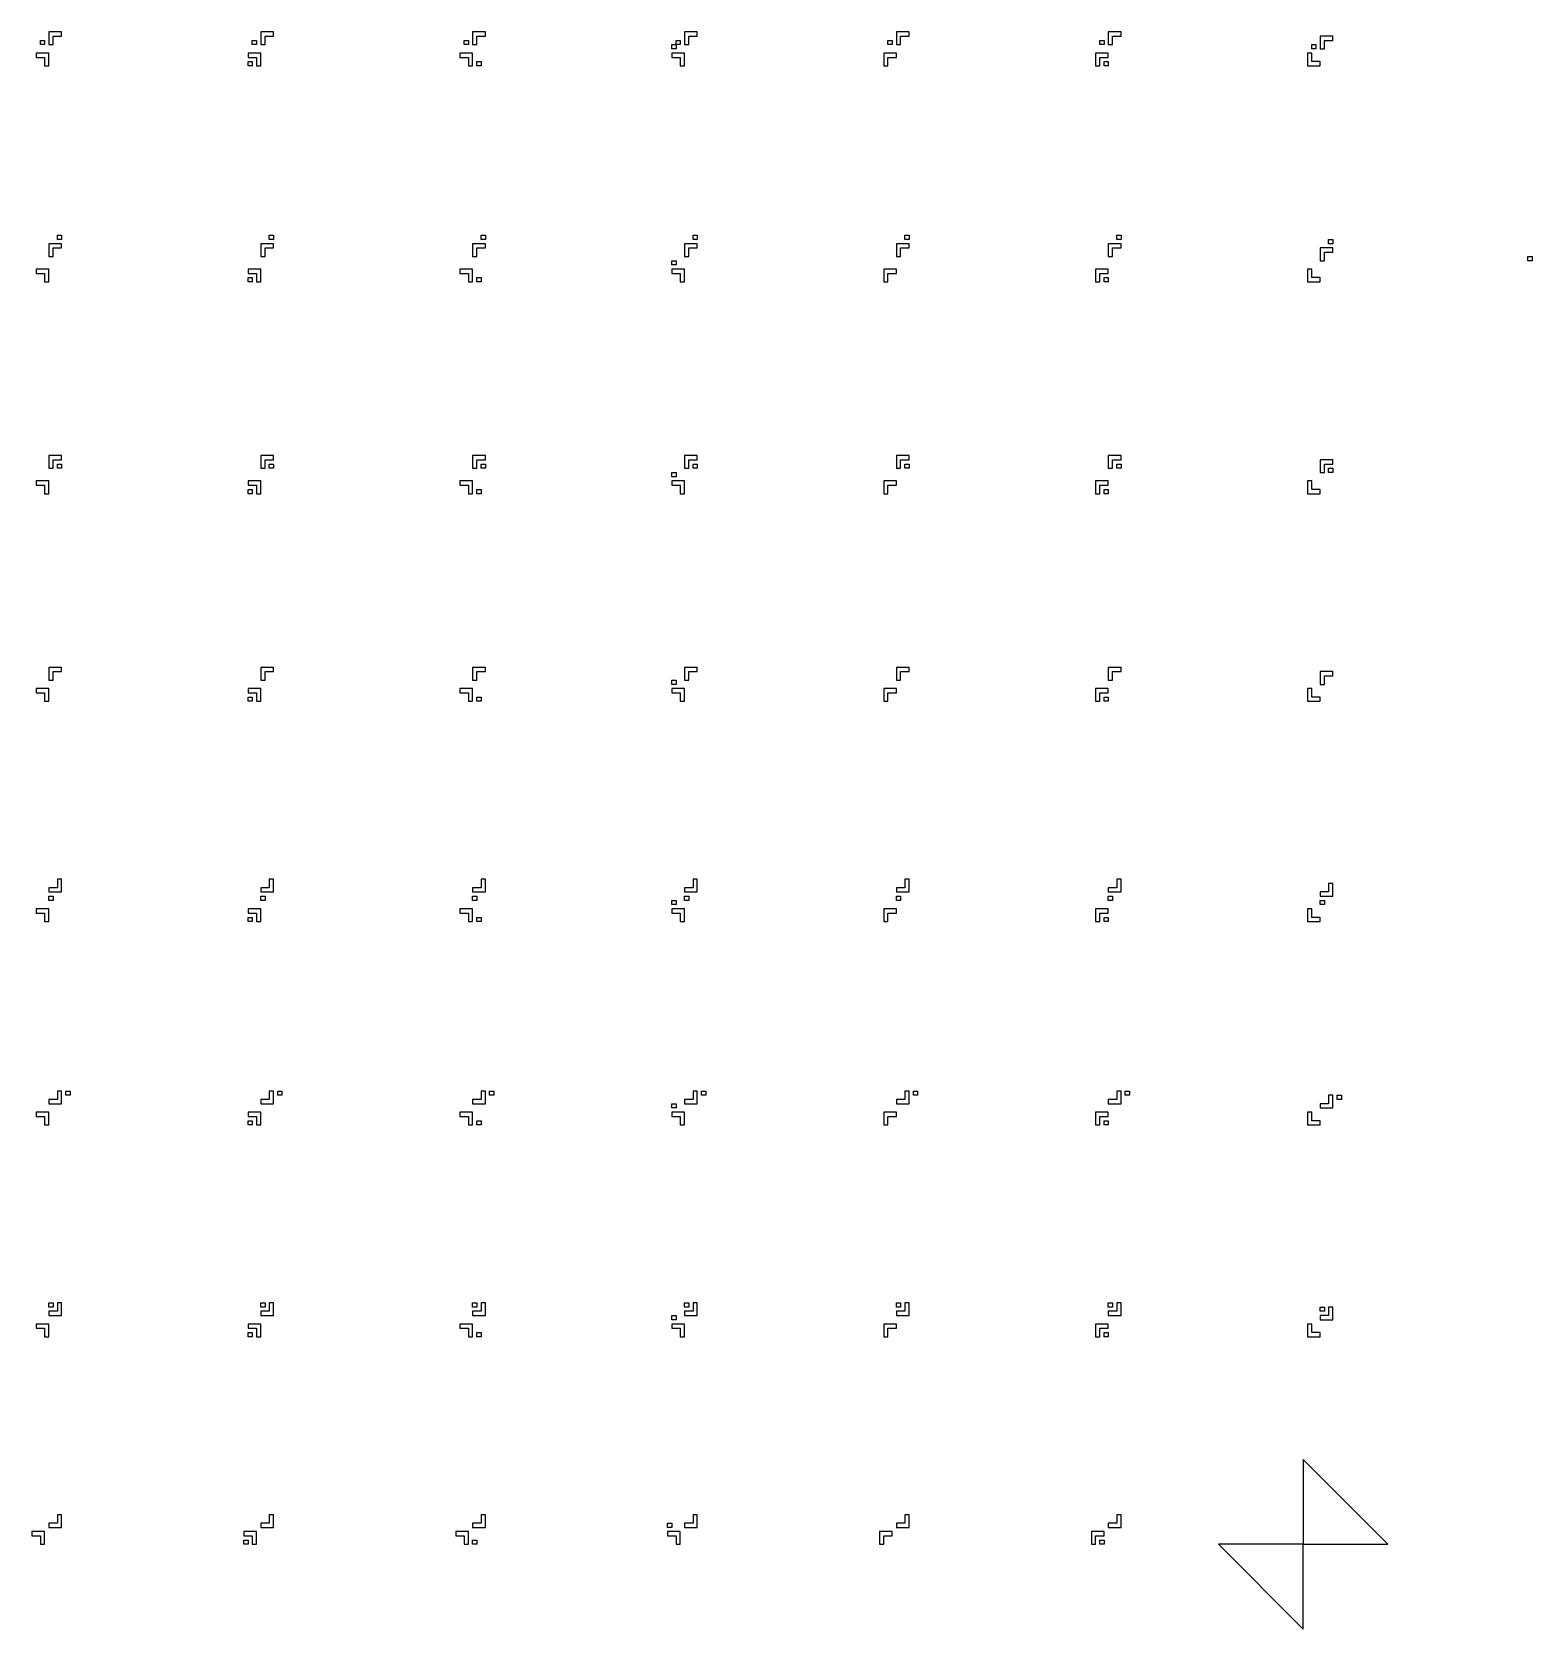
# Model space of a CAD drawing. Extents: x -1486 to 1662, y -1587 to 1493.
# Drawn here: x 954 to 1662, y -1587 to -833 of the extents above; entities that cross this region are included whole.
import ezdxf

# ---------------------------------------------------------------- set-up
doc = ezdxf.new("R2010")
doc.units = 0
doc.header["$MEASUREMENT"] = 0
doc.layers.add('255', color=7, linetype='CONTINUOUS')

msp = doc.modelspace()

# ---------------------------------------------------------------- linework, layer by layer
at = {"layer": '255', "color": 7, "linetype": 'Continuous', "ltscale": 0.75, "flags": 128}
for points in [[(964.2798, -835.289225), (968.2798, -835.289225), (968.2798, -833.289225), (962.2798, -833.289225), (962.2798, -839.289225), (964.2798, -839.289225), (964.2798, -835.289225)], [(1064.2798, -835.289225), (1068.2798, -835.289225), (1068.2798, -833.289225), (1062.2798, -833.289225), (1062.2798, -839.289225), (1064.2798, -839.289225), (1064.2798, -835.289225)], [(1164.2798, -835.289225), (1168.2798, -835.289225), (1168.2798, -833.289225), (1162.2798, -833.289225), (1162.2798, -839.289225), (1164.2798, -839.289225), (1164.2798, -835.289225)], [(1264.2798, -835.289225), (1268.2798, -835.289225), (1268.2798, -833.289225), (1262.2798, -833.289225), (1262.2798, -839.289225), (1264.2798, -839.289225), (1264.2798, -835.289225)], [(1364.2798, -835.289225), (1368.2798, -835.289225), (1368.2798, -833.289225), (1362.2798, -833.289225), (1362.2798, -839.289225), (1364.2798, -839.289225), (1364.2798, -835.289225)], [(1464.2798, -835.289225), (1468.2798, -835.289225), (1468.2798, -833.289225), (1462.2798, -833.289225), (1462.2798, -839.289225), (1464.2798, -839.289225), (1464.2798, -835.289225)], [(1564.2798, -837.289225), (1568.2798, -837.289225), (1568.2798, -835.289225), (1562.2798, -835.289225), (1562.2798, -841.289225), (1564.2798, -841.289225), (1564.2798, -837.289225)], [(960.2798, -845.289225), (960.2798, -849.289225), (962.2798, -849.289225), (962.2798, -843.289225), (956.2798, -843.289225), (956.2798, -845.289225), (960.2798, -845.289225)], [(958.2798, -837.289225), (960.2798, -837.289225), (960.2798, -839.289225), (958.2798, -839.289225), (958.2798, -837.289225)], [(1062.2798, -843.289225), (1056.2798, -843.289225), (1056.2798, -845.289225), (1060.2798, -845.289225), (1060.2798, -849.289225), (1062.2798, -849.289225), (1062.2798, -843.289225)], [(1058.2798, -837.289225), (1060.2798, -837.289225), (1060.2798, -839.289225), (1058.2798, -839.289225), (1058.2798, -837.289225)], [(1160.2798, -845.289225), (1160.2798, -849.289225), (1162.2798, -849.289225), (1162.2798, -843.289225), (1156.2798, -843.289225), (1156.2798, -845.289225), (1160.2798, -845.289225)], [(1158.2798, -837.289225), (1160.2798, -837.289225), (1160.2798, -839.289225), (1158.2798, -839.289225), (1158.2798, -837.289225)], [(1256.2798, -839.289225), (1258.2798, -839.289225), (1258.2798, -841.289225), (1256.2798, -841.289225), (1256.2798, -839.289225)], [(1262.2798, -843.289225), (1256.2798, -843.289225), (1256.2798, -845.289225), (1260.2798, -845.289225), (1260.2798, -849.289225), (1262.2798, -849.289225), (1262.2798, -843.289225)], [(1258.2798, -837.289225), (1260.2798, -837.289225), (1260.2798, -839.289225), (1258.2798, -839.289225), (1258.2798, -837.289225)], [(1356.2798, -843.289225), (1356.2798, -849.289225), (1358.2798, -849.289225), (1358.2798, -845.289225), (1362.2798, -845.289225), (1362.2798, -843.289225), (1356.2798, -843.289225)], [(1358.2798, -837.289225), (1360.2798, -837.289225), (1360.2798, -839.289225), (1358.2798, -839.289225), (1358.2798, -837.289225)], [(1458.2798, -845.289225), (1462.2798, -845.289225), (1462.2798, -843.289225), (1456.2798, -843.289225), (1456.2798, -849.289225), (1458.2798, -849.289225), (1458.2798, -845.289225)], [(1458.2798, -837.289225), (1460.2798, -837.289225), (1460.2798, -839.289225), (1458.2798, -839.289225), (1458.2798, -837.289225)], [(1556.2798, -849.289225), (1562.2798, -849.289225), (1562.2798, -847.289225), (1558.2798, -847.289225), (1558.2798, -843.289225), (1556.2798, -843.289225), (1556.2798, -849.289225)], [(1558.2798, -839.289225), (1560.2798, -839.289225), (1560.2798, -841.289225), (1558.2798, -841.289225), (1558.2798, -839.289225)], [(1056.2798, -847.289225), (1058.2798, -847.289225), (1058.2798, -849.289225), (1056.2798, -849.289225), (1056.2798, -847.289225)], [(1164.2798, -847.289225), (1166.2798, -847.289225), (1166.2798, -849.289225), (1164.2798, -849.289225), (1164.2798, -847.289225)], [(1460.2798, -847.289225), (1462.2798, -847.289225), (1462.2798, -849.289225), (1460.2798, -849.289225), (1460.2798, -847.289225)], [(962.2798, -933.289225), (962.2798, -939.289225), (964.2798, -939.289225), (964.2798, -935.289225), (968.2798, -935.289225), (968.2798, -933.289225), (962.2798, -933.289225)], [(966.2798, -929.289225), (968.2798, -929.289225), (968.2798, -931.289225), (966.2798, -931.289225), (966.2798, -929.289225)], [(1062.2798, -933.289225), (1062.2798, -939.289225), (1064.2798, -939.289225), (1064.2798, -935.289225), (1068.2798, -935.289225), (1068.2798, -933.289225), (1062.2798, -933.289225)], [(1066.2798, -929.289225), (1068.2798, -929.289225), (1068.2798, -931.289225), (1066.2798, -931.289225), (1066.2798, -929.289225)], [(1162.2798, -933.289225), (1162.2798, -939.289225), (1164.2798, -939.289225), (1164.2798, -935.289225), (1168.2798, -935.289225), (1168.2798, -933.289225), (1162.2798, -933.289225)], [(1166.2798, -929.289225), (1168.2798, -929.289225), (1168.2798, -931.289225), (1166.2798, -931.289225), (1166.2798, -929.289225)], [(1262.2798, -933.289225), (1262.2798, -939.289225), (1264.2798, -939.289225), (1264.2798, -935.289225), (1268.2798, -935.289225), (1268.2798, -933.289225), (1262.2798, -933.289225)], [(1266.2798, -929.289225), (1268.2798, -929.289225), (1268.2798, -931.289225), (1266.2798, -931.289225), (1266.2798, -929.289225)], [(1362.2798, -933.289225), (1362.2798, -939.289225), (1364.2798, -939.289225), (1364.2798, -935.289225), (1368.2798, -935.289225), (1368.2798, -933.289225), (1362.2798, -933.289225)], [(1366.2798, -929.289225), (1368.2798, -929.289225), (1368.2798, -931.289225), (1366.2798, -931.289225), (1366.2798, -929.289225)], [(1462.2798, -933.289225), (1462.2798, -939.289225), (1464.2798, -939.289225), (1464.2798, -935.289225), (1468.2798, -935.289225), (1468.2798, -933.289225), (1462.2798, -933.289225)], [(1466.2798, -929.289225), (1468.2798, -929.289225), (1468.2798, -931.289225), (1466.2798, -931.289225), (1466.2798, -929.289225)], [(1566.2798, -931.289225), (1568.2798, -931.289225), (1568.2798, -933.289225), (1566.2798, -933.289225), (1566.2798, -931.289225)], [(1256.2798, -941.289225), (1258.2798, -941.289225), (1258.2798, -943.289225), (1256.2798, -943.289225), (1256.2798, -941.289225)], [(1562.2798, -935.289225), (1562.2798, -941.289225), (1564.2798, -941.289225), (1564.2798, -937.289225), (1568.2798, -937.289225), (1568.2798, -935.289225), (1562.2798, -935.289225)], [(1660.2798, -939.289225), (1662.2798, -939.289225), (1662.2798, -941.289225), (1660.2798, -941.289225), (1660.2798, -939.289225)], [(960.2798, -947.289225), (960.2798, -951.289225), (962.2798, -951.289225), (962.2798, -945.289225), (956.2798, -945.289225), (956.2798, -947.289225), (960.2798, -947.289225)], [(1062.2798, -945.289225), (1056.2798, -945.289225), (1056.2798, -947.289225), (1060.2798, -947.289225), (1060.2798, -951.289225), (1062.2798, -951.289225), (1062.2798, -945.289225)], [(1056.2798, -949.289225), (1058.2798, -949.289225), (1058.2798, -951.289225), (1056.2798, -951.289225), (1056.2798, -949.289225)], [(1160.2798, -947.289225), (1160.2798, -951.289225), (1162.2798, -951.289225), (1162.2798, -945.289225), (1156.2798, -945.289225), (1156.2798, -947.289225), (1160.2798, -947.289225)], [(1164.2798, -949.289225), (1166.2798, -949.289225), (1166.2798, -951.289225), (1164.2798, -951.289225), (1164.2798, -949.289225)], [(1262.2798, -945.289225), (1256.2798, -945.289225), (1256.2798, -947.289225), (1260.2798, -947.289225), (1260.2798, -951.289225), (1262.2798, -951.289225), (1262.2798, -945.289225)], [(1356.2798, -945.289225), (1356.2798, -951.289225), (1358.2798, -951.289225), (1358.2798, -947.289225), (1362.2798, -947.289225), (1362.2798, -945.289225), (1356.2798, -945.289225)], [(1458.2798, -947.289225), (1462.2798, -947.289225), (1462.2798, -945.289225), (1456.2798, -945.289225), (1456.2798, -951.289225), (1458.2798, -951.289225), (1458.2798, -947.289225)], [(1460.2798, -949.289225), (1462.2798, -949.289225), (1462.2798, -951.289225), (1460.2798, -951.289225), (1460.2798, -949.289225)], [(1556.2798, -951.289225), (1562.2798, -951.289225), (1562.2798, -949.289225), (1558.2798, -949.289225), (1558.2798, -945.289225), (1556.2798, -945.289225), (1556.2798, -951.289225)], [(964.2798, -1035.289225), (968.2798, -1035.289225), (968.2798, -1033.289225), (962.2798, -1033.289225), (962.2798, -1039.289225), (964.2798, -1039.289225), (964.2798, -1035.289225)], [(966.2798, -1037.289225), (968.2798, -1037.289225), (968.2798, -1039.289225), (966.2798, -1039.289225), (966.2798, -1037.289225)], [(1064.2798, -1035.289225), (1068.2798, -1035.289225), (1068.2798, -1033.289225), (1062.2798, -1033.289225), (1062.2798, -1039.289225), (1064.2798, -1039.289225), (1064.2798, -1035.289225)], [(1066.2798, -1037.289225), (1068.2798, -1037.289225), (1068.2798, -1039.289225), (1066.2798, -1039.289225), (1066.2798, -1037.289225)], [(1164.2798, -1035.289225), (1168.2798, -1035.289225), (1168.2798, -1033.289225), (1162.2798, -1033.289225), (1162.2798, -1039.289225), (1164.2798, -1039.289225), (1164.2798, -1035.289225)], [(1166.2798, -1037.289225), (1168.2798, -1037.289225), (1168.2798, -1039.289225), (1166.2798, -1039.289225), (1166.2798, -1037.289225)], [(1264.2798, -1035.289225), (1268.2798, -1035.289225), (1268.2798, -1033.289225), (1262.2798, -1033.289225), (1262.2798, -1039.289225), (1264.2798, -1039.289225), (1264.2798, -1035.289225)], [(1266.2798, -1037.289225), (1268.2798, -1037.289225), (1268.2798, -1039.289225), (1266.2798, -1039.289225), (1266.2798, -1037.289225)], [(1364.2798, -1035.289225), (1368.2798, -1035.289225), (1368.2798, -1033.289225), (1362.2798, -1033.289225), (1362.2798, -1039.289225), (1364.2798, -1039.289225), (1364.2798, -1035.289225)], [(1366.2798, -1037.289225), (1368.2798, -1037.289225), (1368.2798, -1039.289225), (1366.2798, -1039.289225), (1366.2798, -1037.289225)], [(1464.2798, -1035.289225), (1468.2798, -1035.289225), (1468.2798, -1033.289225), (1462.2798, -1033.289225), (1462.2798, -1039.289225), (1464.2798, -1039.289225), (1464.2798, -1035.289225)], [(1466.2798, -1037.289225), (1468.2798, -1037.289225), (1468.2798, -1039.289225), (1466.2798, -1039.289225), (1466.2798, -1037.289225)], [(1564.2798, -1037.289225), (1568.2798, -1037.289225), (1568.2798, -1035.289225), (1562.2798, -1035.289225), (1562.2798, -1041.289225), (1564.2798, -1041.289225), (1564.2798, -1037.289225)], [(1566.2798, -1039.289225), (1568.2798, -1039.289225), (1568.2798, -1041.289225), (1566.2798, -1041.289225), (1566.2798, -1039.289225)], [(960.2798, -1047.289225), (960.2798, -1051.289225), (962.2798, -1051.289225), (962.2798, -1045.289225), (956.2798, -1045.289225), (956.2798, -1047.289225), (960.2798, -1047.289225)], [(1062.2798, -1045.289225), (1056.2798, -1045.289225), (1056.2798, -1047.289225), (1060.2798, -1047.289225), (1060.2798, -1051.289225), (1062.2798, -1051.289225), (1062.2798, -1045.289225)], [(1160.2798, -1047.289225), (1160.2798, -1051.289225), (1162.2798, -1051.289225), (1162.2798, -1045.289225), (1156.2798, -1045.289225), (1156.2798, -1047.289225), (1160.2798, -1047.289225)], [(1256.2798, -1041.289225), (1258.2798, -1041.289225), (1258.2798, -1043.289225), (1256.2798, -1043.289225), (1256.2798, -1041.289225)], [(1262.2798, -1045.289225), (1256.2798, -1045.289225), (1256.2798, -1047.289225), (1260.2798, -1047.289225), (1260.2798, -1051.289225), (1262.2798, -1051.289225), (1262.2798, -1045.289225)], [(1356.2798, -1045.289225), (1356.2798, -1051.289225), (1358.2798, -1051.289225), (1358.2798, -1047.289225), (1362.2798, -1047.289225), (1362.2798, -1045.289225), (1356.2798, -1045.289225)], [(1458.2798, -1047.289225), (1462.2798, -1047.289225), (1462.2798, -1045.289225), (1456.2798, -1045.289225), (1456.2798, -1051.289225), (1458.2798, -1051.289225), (1458.2798, -1047.289225)], [(1556.2798, -1051.289225), (1562.2798, -1051.289225), (1562.2798, -1049.289225), (1558.2798, -1049.289225), (1558.2798, -1045.289225), (1556.2798, -1045.289225), (1556.2798, -1051.289225)], [(1056.2798, -1049.289225), (1058.2798, -1049.289225), (1058.2798, -1051.289225), (1056.2798, -1051.289225), (1056.2798, -1049.289225)], [(1164.2798, -1049.289225), (1166.2798, -1049.289225), (1166.2798, -1051.289225), (1164.2798, -1051.289225), (1164.2798, -1049.289225)], [(1460.2798, -1049.289225), (1462.2798, -1049.289225), (1462.2798, -1051.289225), (1460.2798, -1051.289225), (1460.2798, -1049.289225)], [(962.2798, -1133.289225), (962.2798, -1139.289225), (964.2798, -1139.289225), (964.2798, -1135.289225), (968.2798, -1135.289225), (968.2798, -1133.289225), (962.2798, -1133.289225)], [(1062.2798, -1133.289225), (1062.2798, -1139.289225), (1064.2798, -1139.289225), (1064.2798, -1135.289225), (1068.2798, -1135.289225), (1068.2798, -1133.289225), (1062.2798, -1133.289225)], [(1162.2798, -1133.289225), (1162.2798, -1139.289225), (1164.2798, -1139.289225), (1164.2798, -1135.289225), (1168.2798, -1135.289225), (1168.2798, -1133.289225), (1162.2798, -1133.289225)], [(1262.2798, -1133.289225), (1262.2798, -1139.289225), (1264.2798, -1139.289225), (1264.2798, -1135.289225), (1268.2798, -1135.289225), (1268.2798, -1133.289225), (1262.2798, -1133.289225)], [(1362.2798, -1133.289225), (1362.2798, -1139.289225), (1364.2798, -1139.289225), (1364.2798, -1135.289225), (1368.2798, -1135.289225), (1368.2798, -1133.289225), (1362.2798, -1133.289225)], [(1462.2798, -1133.289225), (1462.2798, -1139.289225), (1464.2798, -1139.289225), (1464.2798, -1135.289225), (1468.2798, -1135.289225), (1468.2798, -1133.289225), (1462.2798, -1133.289225)], [(1562.2798, -1135.289225), (1562.2798, -1141.289225), (1564.2798, -1141.289225), (1564.2798, -1137.289225), (1568.2798, -1137.289225), (1568.2798, -1135.289225), (1562.2798, -1135.289225)], [(960.2798, -1145.289225), (960.2798, -1149.289225), (962.2798, -1149.289225), (962.2798, -1143.289225), (956.2798, -1143.289225), (956.2798, -1145.289225), (960.2798, -1145.289225)], [(1062.2798, -1143.289225), (1056.2798, -1143.289225), (1056.2798, -1145.289225), (1060.2798, -1145.289225), (1060.2798, -1149.289225), (1062.2798, -1149.289225), (1062.2798, -1143.289225)], [(1160.2798, -1145.289225), (1160.2798, -1149.289225), (1162.2798, -1149.289225), (1162.2798, -1143.289225), (1156.2798, -1143.289225), (1156.2798, -1145.289225), (1160.2798, -1145.289225)], [(1256.2798, -1139.289225), (1258.2798, -1139.289225), (1258.2798, -1141.289225), (1256.2798, -1141.289225), (1256.2798, -1139.289225)], [(1262.2798, -1143.289225), (1256.2798, -1143.289225), (1256.2798, -1145.289225), (1260.2798, -1145.289225), (1260.2798, -1149.289225), (1262.2798, -1149.289225), (1262.2798, -1143.289225)], [(1356.2798, -1143.289225), (1356.2798, -1149.289225), (1358.2798, -1149.289225), (1358.2798, -1145.289225), (1362.2798, -1145.289225), (1362.2798, -1143.289225), (1356.2798, -1143.289225)], [(1458.2798, -1145.289225), (1462.2798, -1145.289225), (1462.2798, -1143.289225), (1456.2798, -1143.289225), (1456.2798, -1149.289225), (1458.2798, -1149.289225), (1458.2798, -1145.289225)], [(1556.2798, -1149.289225), (1562.2798, -1149.289225), (1562.2798, -1147.289225), (1558.2798, -1147.289225), (1558.2798, -1143.289225), (1556.2798, -1143.289225), (1556.2798, -1149.289225)], [(1056.2798, -1147.289225), (1058.2798, -1147.289225), (1058.2798, -1149.289225), (1056.2798, -1149.289225), (1056.2798, -1147.289225)], [(1164.2798, -1147.289225), (1166.2798, -1147.289225), (1166.2798, -1149.289225), (1164.2798, -1149.289225), (1164.2798, -1147.289225)], [(1460.2798, -1147.289225), (1462.2798, -1147.289225), (1462.2798, -1149.289225), (1460.2798, -1149.289225), (1460.2798, -1147.289225)], [(968.2798, -1239.289225), (968.2798, -1233.289225), (966.2798, -1233.289225), (966.2798, -1237.289225), (962.2798, -1237.289225), (962.2798, -1239.289225), (968.2798, -1239.289225)], [(1068.2798, -1239.289225), (1068.2798, -1233.289225), (1066.2798, -1233.289225), (1066.2798, -1237.289225), (1062.2798, -1237.289225), (1062.2798, -1239.289225), (1068.2798, -1239.289225)], [(1168.2798, -1239.289225), (1168.2798, -1233.289225), (1166.2798, -1233.289225), (1166.2798, -1237.289225), (1162.2798, -1237.289225), (1162.2798, -1239.289225), (1168.2798, -1239.289225)], [(1268.2798, -1239.289225), (1268.2798, -1233.289225), (1266.2798, -1233.289225), (1266.2798, -1237.289225), (1262.2798, -1237.289225), (1262.2798, -1239.289225), (1268.2798, -1239.289225)], [(1368.2798, -1239.289225), (1368.2798, -1233.289225), (1366.2798, -1233.289225), (1366.2798, -1237.289225), (1362.2798, -1237.289225), (1362.2798, -1239.289225), (1368.2798, -1239.289225)], [(1468.2798, -1239.289225), (1468.2798, -1233.289225), (1466.2798, -1233.289225), (1466.2798, -1237.289225), (1462.2798, -1237.289225), (1462.2798, -1239.289225), (1468.2798, -1239.289225)], [(1568.2798, -1241.289225), (1568.2798, -1235.289225), (1566.2798, -1235.289225), (1566.2798, -1239.289225), (1562.2798, -1239.289225), (1562.2798, -1241.289225), (1568.2798, -1241.289225)], [(962.2798, -1241.289225), (964.2798, -1241.289225), (964.2798, -1243.289225), (962.2798, -1243.289225), (962.2798, -1241.289225)], [(1062.2798, -1241.289225), (1064.2798, -1241.289225), (1064.2798, -1243.289225), (1062.2798, -1243.289225), (1062.2798, -1241.289225)], [(1162.2798, -1241.289225), (1164.2798, -1241.289225), (1164.2798, -1243.289225), (1162.2798, -1243.289225), (1162.2798, -1241.289225)], [(1256.2798, -1243.289225), (1258.2798, -1243.289225), (1258.2798, -1245.289225), (1256.2798, -1245.289225), (1256.2798, -1243.289225)], [(1262.2798, -1241.289225), (1264.2798, -1241.289225), (1264.2798, -1243.289225), (1262.2798, -1243.289225), (1262.2798, -1241.289225)], [(1362.2798, -1241.289225), (1364.2798, -1241.289225), (1364.2798, -1243.289225), (1362.2798, -1243.289225), (1362.2798, -1241.289225)], [(1462.2798, -1241.289225), (1464.2798, -1241.289225), (1464.2798, -1243.289225), (1462.2798, -1243.289225), (1462.2798, -1241.289225)], [(1562.2798, -1243.289225), (1564.2798, -1243.289225), (1564.2798, -1245.289225), (1562.2798, -1245.289225), (1562.2798, -1243.289225)], [(960.2798, -1249.289225), (960.2798, -1253.289225), (962.2798, -1253.289225), (962.2798, -1247.289225), (956.2798, -1247.289225), (956.2798, -1249.289225), (960.2798, -1249.289225)], [(1062.2798, -1247.289225), (1056.2798, -1247.289225), (1056.2798, -1249.289225), (1060.2798, -1249.289225), (1060.2798, -1253.289225), (1062.2798, -1253.289225), (1062.2798, -1247.289225)], [(1056.2798, -1251.289225), (1058.2798, -1251.289225), (1058.2798, -1253.289225), (1056.2798, -1253.289225), (1056.2798, -1251.289225)], [(1160.2798, -1249.289225), (1160.2798, -1253.289225), (1162.2798, -1253.289225), (1162.2798, -1247.289225), (1156.2798, -1247.289225), (1156.2798, -1249.289225), (1160.2798, -1249.289225)], [(1164.2798, -1251.289225), (1166.2798, -1251.289225), (1166.2798, -1253.289225), (1164.2798, -1253.289225), (1164.2798, -1251.289225)], [(1262.2798, -1247.289225), (1256.2798, -1247.289225), (1256.2798, -1249.289225), (1260.2798, -1249.289225), (1260.2798, -1253.289225), (1262.2798, -1253.289225), (1262.2798, -1247.289225)], [(1356.2798, -1247.289225), (1356.2798, -1253.289225), (1358.2798, -1253.289225), (1358.2798, -1249.289225), (1362.2798, -1249.289225), (1362.2798, -1247.289225), (1356.2798, -1247.289225)], [(1458.2798, -1249.289225), (1462.2798, -1249.289225), (1462.2798, -1247.289225), (1456.2798, -1247.289225), (1456.2798, -1253.289225), (1458.2798, -1253.289225), (1458.2798, -1249.289225)], [(1460.2798, -1251.289225), (1462.2798, -1251.289225), (1462.2798, -1253.289225), (1460.2798, -1253.289225), (1460.2798, -1251.289225)], [(1556.2798, -1253.289225), (1562.2798, -1253.289225), (1562.2798, -1251.289225), (1558.2798, -1251.289225), (1558.2798, -1247.289225), (1556.2798, -1247.289225), (1556.2798, -1253.289225)], [(968.2798, -1339.289225), (968.2798, -1333.289225), (966.2798, -1333.289225), (966.2798, -1337.289225), (962.2798, -1337.289225), (962.2798, -1339.289225), (968.2798, -1339.289225)], [(970.2798, -1333.289225), (972.2798, -1333.289225), (972.2798, -1335.289225), (970.2798, -1335.289225), (970.2798, -1333.289225)], [(1068.2798, -1339.289225), (1068.2798, -1333.289225), (1066.2798, -1333.289225), (1066.2798, -1337.289225), (1062.2798, -1337.289225), (1062.2798, -1339.289225), (1068.2798, -1339.289225)], [(1070.2798, -1333.289225), (1072.2798, -1333.289225), (1072.2798, -1335.289225), (1070.2798, -1335.289225), (1070.2798, -1333.289225)], [(1168.2798, -1339.289225), (1168.2798, -1333.289225), (1166.2798, -1333.289225), (1166.2798, -1337.289225), (1162.2798, -1337.289225), (1162.2798, -1339.289225), (1168.2798, -1339.289225)], [(1170.2798, -1333.289225), (1172.2798, -1333.289225), (1172.2798, -1335.289225), (1170.2798, -1335.289225), (1170.2798, -1333.289225)], [(1268.2798, -1339.289225), (1268.2798, -1333.289225), (1266.2798, -1333.289225), (1266.2798, -1337.289225), (1262.2798, -1337.289225), (1262.2798, -1339.289225), (1268.2798, -1339.289225)], [(1270.2798, -1333.289225), (1272.2798, -1333.289225), (1272.2798, -1335.289225), (1270.2798, -1335.289225), (1270.2798, -1333.289225)], [(1368.2798, -1339.289225), (1368.2798, -1333.289225), (1366.2798, -1333.289225), (1366.2798, -1337.289225), (1362.2798, -1337.289225), (1362.2798, -1339.289225), (1368.2798, -1339.289225)], [(1370.2798, -1333.289225), (1372.2798, -1333.289225), (1372.2798, -1335.289225), (1370.2798, -1335.289225), (1370.2798, -1333.289225)], [(1468.2798, -1339.289225), (1468.2798, -1333.289225), (1466.2798, -1333.289225), (1466.2798, -1337.289225), (1462.2798, -1337.289225), (1462.2798, -1339.289225), (1468.2798, -1339.289225)], [(1470.2798, -1333.289225), (1472.2798, -1333.289225), (1472.2798, -1335.289225), (1470.2798, -1335.289225), (1470.2798, -1333.289225)], [(1256.2798, -1339.289225), (1258.2798, -1339.289225), (1258.2798, -1341.289225), (1256.2798, -1341.289225), (1256.2798, -1339.289225)], [(1568.2798, -1341.289225), (1568.2798, -1335.289225), (1566.2798, -1335.289225), (1566.2798, -1339.289225), (1562.2798, -1339.289225), (1562.2798, -1341.289225), (1568.2798, -1341.289225)], [(1570.2798, -1335.289225), (1572.2798, -1335.289225), (1572.2798, -1337.289225), (1570.2798, -1337.289225), (1570.2798, -1335.289225)], [(960.2798, -1345.289225), (960.2798, -1349.289225), (962.2798, -1349.289225), (962.2798, -1343.289225), (956.2798, -1343.289225), (956.2798, -1345.289225), (960.2798, -1345.289225)], [(1062.2798, -1343.289225), (1056.2798, -1343.289225), (1056.2798, -1345.289225), (1060.2798, -1345.289225), (1060.2798, -1349.289225), (1062.2798, -1349.289225), (1062.2798, -1343.289225)], [(1056.2798, -1347.289225), (1058.2798, -1347.289225), (1058.2798, -1349.289225), (1056.2798, -1349.289225), (1056.2798, -1347.289225)], [(1160.2798, -1345.289225), (1160.2798, -1349.289225), (1162.2798, -1349.289225), (1162.2798, -1343.289225), (1156.2798, -1343.289225), (1156.2798, -1345.289225), (1160.2798, -1345.289225)], [(1164.2798, -1347.289225), (1166.2798, -1347.289225), (1166.2798, -1349.289225), (1164.2798, -1349.289225), (1164.2798, -1347.289225)], [(1262.2798, -1343.289225), (1256.2798, -1343.289225), (1256.2798, -1345.289225), (1260.2798, -1345.289225), (1260.2798, -1349.289225), (1262.2798, -1349.289225), (1262.2798, -1343.289225)], [(1356.2798, -1343.289225), (1356.2798, -1349.289225), (1358.2798, -1349.289225), (1358.2798, -1345.289225), (1362.2798, -1345.289225), (1362.2798, -1343.289225), (1356.2798, -1343.289225)], [(1458.2798, -1345.289225), (1462.2798, -1345.289225), (1462.2798, -1343.289225), (1456.2798, -1343.289225), (1456.2798, -1349.289225), (1458.2798, -1349.289225), (1458.2798, -1345.289225)], [(1460.2798, -1347.289225), (1462.2798, -1347.289225), (1462.2798, -1349.289225), (1460.2798, -1349.289225), (1460.2798, -1347.289225)], [(1556.2798, -1349.289225), (1562.2798, -1349.289225), (1562.2798, -1347.289225), (1558.2798, -1347.289225), (1558.2798, -1343.289225), (1556.2798, -1343.289225), (1556.2798, -1349.289225)], [(968.2798, -1439.289225), (968.2798, -1433.289225), (966.2798, -1433.289225), (966.2798, -1437.289225), (962.2798, -1437.289225), (962.2798, -1439.289225), (968.2798, -1439.289225)], [(962.2798, -1433.289225), (964.2798, -1433.289225), (964.2798, -1435.289225), (962.2798, -1435.289225), (962.2798, -1433.289225)], [(1068.2798, -1439.289225), (1068.2798, -1433.289225), (1066.2798, -1433.289225), (1066.2798, -1437.289225), (1062.2798, -1437.289225), (1062.2798, -1439.289225), (1068.2798, -1439.289225)], [(1062.2798, -1433.289225), (1064.2798, -1433.289225), (1064.2798, -1435.289225), (1062.2798, -1435.289225), (1062.2798, -1433.289225)], [(1168.2798, -1439.289225), (1168.2798, -1433.289225), (1166.2798, -1433.289225), (1166.2798, -1437.289225), (1162.2798, -1437.289225), (1162.2798, -1439.289225), (1168.2798, -1439.289225)], [(1162.2798, -1433.289225), (1164.2798, -1433.289225), (1164.2798, -1435.289225), (1162.2798, -1435.289225), (1162.2798, -1433.289225)], [(1256.2798, -1439.289225), (1258.2798, -1439.289225), (1258.2798, -1441.289225), (1256.2798, -1441.289225), (1256.2798, -1439.289225)], [(1268.2798, -1439.289225), (1268.2798, -1433.289225), (1266.2798, -1433.289225), (1266.2798, -1437.289225), (1262.2798, -1437.289225), (1262.2798, -1439.289225), (1268.2798, -1439.289225)], [(1262.2798, -1433.289225), (1264.2798, -1433.289225), (1264.2798, -1435.289225), (1262.2798, -1435.289225), (1262.2798, -1433.289225)], [(1368.2798, -1439.289225), (1368.2798, -1433.289225), (1366.2798, -1433.289225), (1366.2798, -1437.289225), (1362.2798, -1437.289225), (1362.2798, -1439.289225), (1368.2798, -1439.289225)], [(1362.2798, -1433.289225), (1364.2798, -1433.289225), (1364.2798, -1435.289225), (1362.2798, -1435.289225), (1362.2798, -1433.289225)], [(1468.2798, -1439.289225), (1468.2798, -1433.289225), (1466.2798, -1433.289225), (1466.2798, -1437.289225), (1462.2798, -1437.289225), (1462.2798, -1439.289225), (1468.2798, -1439.289225)], [(1462.2798, -1433.289225), (1464.2798, -1433.289225), (1464.2798, -1435.289225), (1462.2798, -1435.289225), (1462.2798, -1433.289225)], [(1568.2798, -1441.289225), (1568.2798, -1435.289225), (1566.2798, -1435.289225), (1566.2798, -1439.289225), (1562.2798, -1439.289225), (1562.2798, -1441.289225), (1568.2798, -1441.289225)], [(1562.2798, -1435.289225), (1564.2798, -1435.289225), (1564.2798, -1437.289225), (1562.2798, -1437.289225), (1562.2798, -1435.289225)], [(960.2798, -1445.289225), (960.2798, -1449.289225), (962.2798, -1449.289225), (962.2798, -1443.289225), (956.2798, -1443.289225), (956.2798, -1445.289225), (960.2798, -1445.289225)], [(1062.2798, -1443.289225), (1056.2798, -1443.289225), (1056.2798, -1445.289225), (1060.2798, -1445.289225), (1060.2798, -1449.289225), (1062.2798, -1449.289225), (1062.2798, -1443.289225)], [(1056.2798, -1447.289225), (1058.2798, -1447.289225), (1058.2798, -1449.289225), (1056.2798, -1449.289225), (1056.2798, -1447.289225)], [(1160.2798, -1445.289225), (1160.2798, -1449.289225), (1162.2798, -1449.289225), (1162.2798, -1443.289225), (1156.2798, -1443.289225), (1156.2798, -1445.289225), (1160.2798, -1445.289225)], [(1164.2798, -1447.289225), (1166.2798, -1447.289225), (1166.2798, -1449.289225), (1164.2798, -1449.289225), (1164.2798, -1447.289225)], [(1262.2798, -1443.289225), (1256.2798, -1443.289225), (1256.2798, -1445.289225), (1260.2798, -1445.289225), (1260.2798, -1449.289225), (1262.2798, -1449.289225), (1262.2798, -1443.289225)], [(1356.2798, -1443.289225), (1356.2798, -1449.289225), (1358.2798, -1449.289225), (1358.2798, -1445.289225), (1362.2798, -1445.289225), (1362.2798, -1443.289225), (1356.2798, -1443.289225)], [(1458.2798, -1445.289225), (1462.2798, -1445.289225), (1462.2798, -1443.289225), (1456.2798, -1443.289225), (1456.2798, -1449.289225), (1458.2798, -1449.289225), (1458.2798, -1445.289225)], [(1460.2798, -1447.289225), (1462.2798, -1447.289225), (1462.2798, -1449.289225), (1460.2798, -1449.289225), (1460.2798, -1447.289225)], [(1556.2798, -1449.289225), (1562.2798, -1449.289225), (1562.2798, -1447.289225), (1558.2798, -1447.289225), (1558.2798, -1443.289225), (1556.2798, -1443.289225), (1556.2798, -1449.289225)], [(1554.2798, -1547.289225), (1554.2798, -1547.289225), (1594.2798, -1547.289225), (1594.2798, -1547.289225), (1594.2798, -1547.289225), (1554.2798, -1507.289225), (1554.2798, -1507.289225), (1554.2798, -1547.289225)], [(966.2798, -1537.289225), (962.2798, -1537.289225), (962.2798, -1539.289225), (968.2798, -1539.289225), (968.2798, -1533.289225), (966.2798, -1533.289225), (966.2798, -1537.289225)], [(1066.2798, -1537.289225), (1062.2798, -1537.289225), (1062.2798, -1539.289225), (1068.2798, -1539.289225), (1068.2798, -1533.289225), (1066.2798, -1533.289225), (1066.2798, -1537.289225)], [(1166.2798, -1537.289225), (1162.2798, -1537.289225), (1162.2798, -1539.289225), (1168.2798, -1539.289225), (1168.2798, -1533.289225), (1166.2798, -1533.289225), (1166.2798, -1537.289225)], [(1254.2798, -1537.289225), (1256.2798, -1537.289225), (1256.2798, -1539.289225), (1254.2798, -1539.289225), (1254.2798, -1537.289225)], [(1266.2798, -1537.289225), (1262.2798, -1537.289225), (1262.2798, -1539.289225), (1268.2798, -1539.289225), (1268.2798, -1533.289225), (1266.2798, -1533.289225), (1266.2798, -1537.289225)], [(1366.2798, -1537.289225), (1362.2798, -1537.289225), (1362.2798, -1539.289225), (1368.2798, -1539.289225), (1368.2798, -1533.289225), (1366.2798, -1533.289225), (1366.2798, -1537.289225)], [(1466.2798, -1537.289225), (1462.2798, -1537.289225), (1462.2798, -1539.289225), (1468.2798, -1539.289225), (1468.2798, -1533.289225), (1466.2798, -1533.289225), (1466.2798, -1537.289225)], [(958.2798, -1543.289225), (958.2798, -1547.289225), (960.2798, -1547.289225), (960.2798, -1541.289225), (954.2798, -1541.289225), (954.2798, -1543.289225), (958.2798, -1543.289225)], [(1060.2798, -1541.289225), (1054.2798, -1541.289225), (1054.2798, -1543.289225), (1058.2798, -1543.289225), (1058.2798, -1547.289225), (1060.2798, -1547.289225), (1060.2798, -1541.289225)], [(1054.2798, -1545.289225), (1056.2798, -1545.289225), (1056.2798, -1547.289225), (1054.2798, -1547.289225), (1054.2798, -1545.289225)], [(1158.2798, -1543.289225), (1158.2798, -1547.289225), (1160.2798, -1547.289225), (1160.2798, -1541.289225), (1154.2798, -1541.289225), (1154.2798, -1543.289225), (1158.2798, -1543.289225)], [(1162.2798, -1545.289225), (1164.2798, -1545.289225), (1164.2798, -1547.289225), (1162.2798, -1547.289225), (1162.2798, -1545.289225)], [(1260.2798, -1541.289225), (1254.2798, -1541.289225), (1254.2798, -1543.289225), (1258.2798, -1543.289225), (1258.2798, -1547.289225), (1260.2798, -1547.289225), (1260.2798, -1541.289225)], [(1354.2798, -1541.289225), (1354.2798, -1547.289225), (1356.2798, -1547.289225), (1356.2798, -1543.289225), (1360.2798, -1543.289225), (1360.2798, -1541.289225), (1354.2798, -1541.289225)], [(1456.2798, -1543.289225), (1460.2798, -1543.289225), (1460.2798, -1541.289225), (1454.2798, -1541.289225), (1454.2798, -1547.289225), (1456.2798, -1547.289225), (1456.2798, -1543.289225)], [(1458.2798, -1545.289225), (1460.2798, -1545.289225), (1460.2798, -1547.289225), (1458.2798, -1547.289225), (1458.2798, -1545.289225)]]:
    msp.add_lwpolyline(points, close=True, dxfattribs=at)
at = {"layer": '255', "color": 7, "linetype": 'Continuous', "ltscale": 2, "flags": 128}
msp.add_lwpolyline([(1554.2798, -1547.289225), (1514.2798, -1547.289225), (1514.2798, -1547.289225), (1554.2798, -1587.289225), (1554.2798, -1587.289225), (1554.2798, -1587.289225), (1554.2798, -1547.289225)], close=True, dxfattribs=at)

doc.saveas('drawing.dxf')
